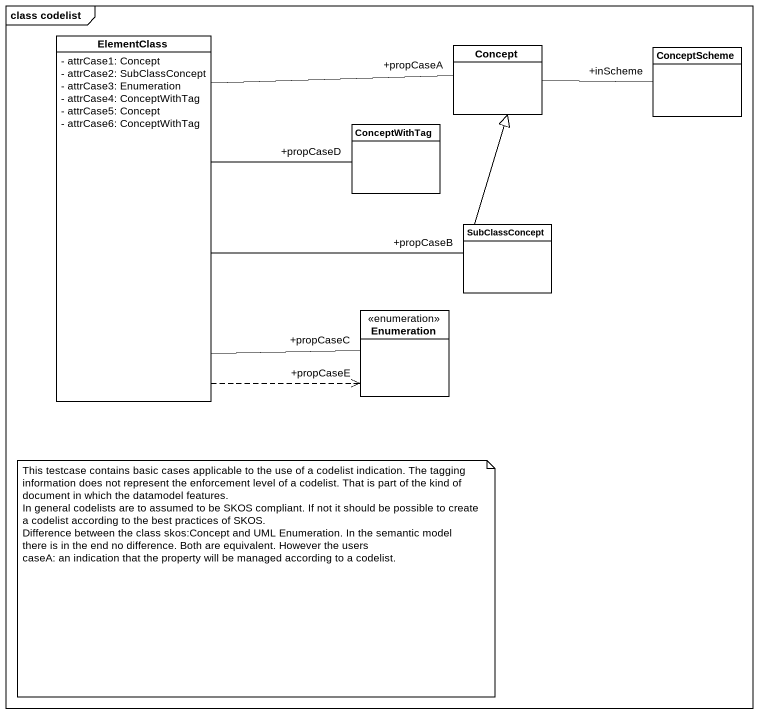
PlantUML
@startuml
mainframe class codelist
hide circle
hide empty members
skinparam classAttributeIconSize 0
class ElementClass {
  - attrCase1: Concept
  - attrCase2: SubClassConcept
  - attrCase3: Enumeration
  - attrCase4: ConceptWithTag
  - attrCase5: Concept
  - attrCase6: ConceptWithTag
}
class Concept
class ConceptScheme
class ConceptWithTag
class SubClassConcept
enum Enumeration
ElementClass -right- "+propCaseA" Concept
ElementClass -right- "+propCaseD" ConceptWithTag
ElementClass -right- "+propCaseB" SubClassConcept
ElementClass -right- "+propCaseC" Enumeration
ElementClass .right.> "+propCaseE" Enumeration
Concept -right- "+inScheme" ConceptScheme
SubClassConcept -up-|> Concept
note as N1
  This testcase contains basic cases applicable to the use of a codelist indication. The tagging information does not represent the enforcement level of a codelist. That is part of the kind of document in which the datamodel features.
  In general codelists are to assumed to be SKOS compliant. If not it should be possible to create a codelist according to the best practices of SKOS.
  Difference between the class skos:Concept and UML Enumeration. In the semantic model there is in the end no difference. Both are equivalent. However the users
  caseA: an indication that the property will be managed according to a codelist.
end note
@enduml
